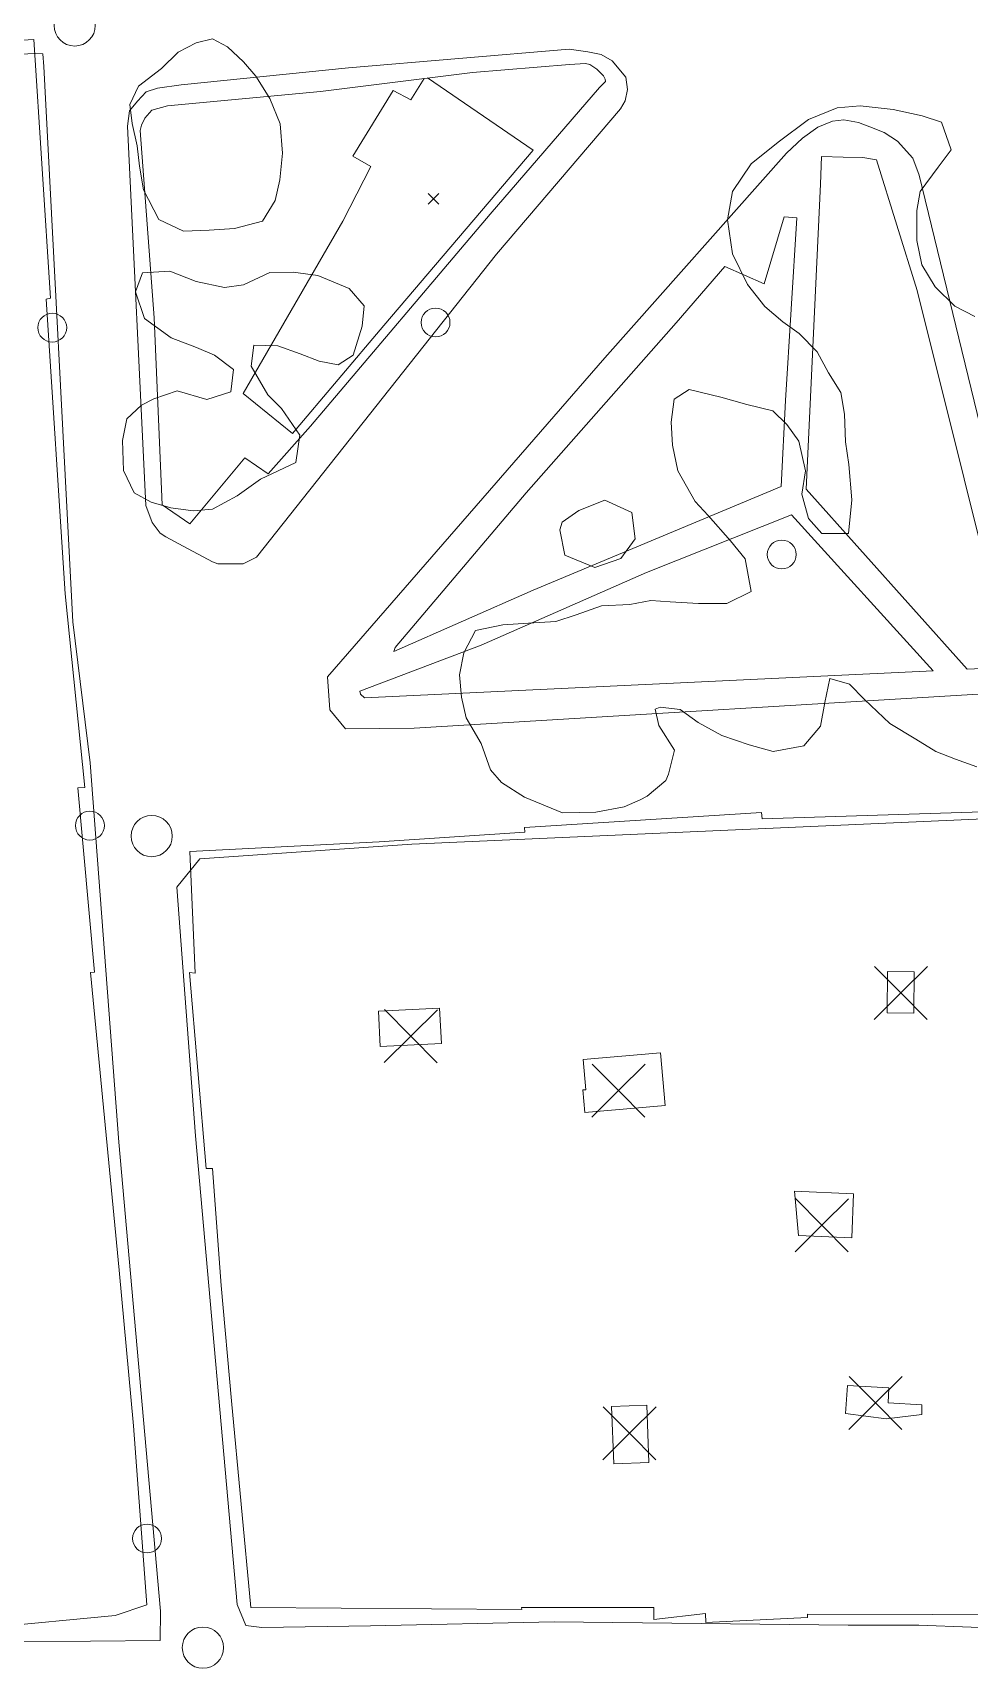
# Model space of a CAD drawing. Header units: metres. Extents: x 4652992 to 4879070, y 2074171 to 2309877.
# Drawn here: x 4654171.4 to 4654221.4, y 2308609.4 to 2308696.6 of the extents above; entities that cross this region are included whole.
import ezdxf

# ---------------------------------------------------------------- set-up
doc = ezdxf.new("R2010")
doc.units = ezdxf.units.M
doc.header["$MEASUREMENT"] = 0
doc.linetypes.add('DGN Style 2', pattern=[66.27138, 39.762828, -26.508552])
for name, color, linetype, lineweight in [('Level 18', 5, 'Continuous', 0), ('Level 30', 5, 'Continuous', 0), ('Level 39', 9, 'Continuous', 0), ('Level 40', 1, 'Continuous', 0), ('Level 45', 9, 'Continuous', 0), ('Level 54', 30, 'DGN Style 2', 0), ('Level 61', 4, 'Continuous', 0), ('Level 62', 4, 'Continuous', 0), ('Level 63', 3, 'Continuous', 0)]:
    doc.layers.add(name, color=color, linetype=linetype, lineweight=lineweight)

# ---------------------------------------------------------------- blocks, each defined once
blk = doc.blocks.new('POSTE_1')
at = {"layer": 'Level 61'}
blk.add_circle((-4.7e-05, -1.9e-05, -2.4e-05), 0.770001, dxfattribs=at)
blk = doc.blocks.new('AL_1')
at = {"layer": 'Level 45'}
blk.add_circle((2.1e-05, 1.3e-05, 3e-05), 1.100002, dxfattribs=at)
blk = doc.blocks.new('COTA_16')
at = {"layer": 'Level 63', "ltscale": 0.2}
for p, q in [((7e-05, 0.00015, 0.000205), (-1.419452, -1.408307, 0.000205)), ((-1.408387, 1.419672, 0.000205), (7e-05, 0.00015, 0.000205)), ((1.419592, 1.408607, 0.000205), (7e-05, 0.00015, 0.000205)), ((7e-05, 0.00015, 0.000205), (1.408527, -1.419372, 0.000205))]:
    blk.add_line(p, q, dxfattribs=at)
blk = doc.blocks.new('COTA_10')
at = {"layer": 'Level 39'}
for p, q in [((-1.408444, 1.419518, 3.9e-05), (1.3e-05, -4e-06, 3.9e-05)), ((1.419535, 1.408453, 3.9e-05), (1.3e-05, -4e-06, 3.9e-05)), ((1.3e-05, -4e-06, 3.9e-05), (-1.419509, -1.408461, 3.9e-05)), ((1.3e-05, -4e-06, 3.9e-05), (1.40847, -1.419526, 3.9e-05))]:
    blk.add_line(p, q, dxfattribs=at)

msp = doc.modelspace()

# ---------------------------------------------------------------- linework, layer by layer
at = {"layer": 'Level 18', "color": 30}
for p, q in [((4654177.467605, 2308671.409954, 1333.184898), (4654176.49713, 2308691.629957, 1330.124371)), ((4654178.257308, 2308612.459778, 1335.647711), (4654178.233337, 2308610.900272, 1335.71547))]:
    msp.add_line(p, q, dxfattribs=at)
at = {"layer": 'Level 18', "color": 30, "extrusion": (-0.018362884386785, 0.5242886289342616, 0.8513426090870995), "elevation": 1126075.582513, "flags": 128}
msp.add_lwpolyline([(-4732183.197983, -1824864.308706), (-4732149.557941, -1824863.316291), (-4732145.897519, -1824863.414129)], dxfattribs=at)
at = {"layer": 'Level 18', "color": 30, "extrusion": (0.3097518812619204, 0.0546022477727426, 0.9492483166131322), "elevation": 1568965.05495, "flags": 128}
msp.add_lwpolyline([(1465589.333625, -4730909.511011), (1465614.325259, -4730911.776312), (1465627.542278, -4730913.151094)], dxfattribs=at)
at = {"layer": 'Level 18', "color": 30, "extrusion": (-0.2331328207817378, 0.0293082321666014, 0.972003145777635), "elevation": -1016083.036177, "flags": 128}
msp.add_lwpolyline([(-2871113.271291, 4208965.678984), (-2871112.202684, 4208966.29077), (-2871112.216467, 4208967.163496)], dxfattribs=at)
at = {"layer": 'Level 18', "color": 30}
for points in [[(4654171.509168, 2308695.497523, 1329.452553), (4654162.878546, 2308695.048902, 1327.108803), (4654155.205604, 2308694.541707, 1325.121303), (4654151.945594, 2308694.096734, 1324.440053), (4654150.58251, 2308693.656693, 1324.277553), (4654149.258534, 2308692.985323, 1324.052553), (4654147.826892, 2308691.698201, 1323.727553), (4654146.937675, 2308690.555866, 1323.665053), (4654145.804162, 2308688.623021, 1323.433803), (4654144.368726, 2308685.452112, 1323.034977)], [(4654178.257308, 2308612.459778, 1335.647712), (4654176.034137, 2308637.470961, 1334.935212), (4654174.492785, 2308657.695011, 1334.272712), (4654173.581027, 2308665.208956, 1333.785212), (4654172.026784, 2308694.803136, 1329.722712), (4654171.968518, 2308695.495046, 1329.603962), (4654171.509168, 2308695.497523, 1329.452553)], [(4654200.029781, 2308695.726671, 1332.727553), (4654188.267647, 2308694.735994, 1331.990053), (4654179.355567, 2308693.834456, 1330.427553), (4654178.085379, 2308693.658243, 1330.252553), (4654177.481193, 2308693.458475, 1330.252553), (4654177.024963, 2308692.969495, 1330.252553), (4654176.589953, 2308692.450491, 1330.252553), (4654176.49713, 2308691.629956, 1330.124371)], [(4654183.367349, 2308668.647359, 1333.908033), (4654196.154832, 2308684.809073, 1333.427553), (4654202.767509, 2308692.551129, 1333.165053), (4654203.027347, 2308692.979451, 1333.127553), (4654203.14771, 2308693.589324, 1333.071303), (4654203.052757, 2308694.249263, 1333.027553), (4654202.333618, 2308695.108213, 1332.921303), (4654201.74688, 2308695.445293, 1332.840053), (4654201.034705, 2308695.593715, 1332.802553), (4654200.029781, 2308695.726671, 1332.727553)], [(4654188.118252, 2308659.496901, 1334.337697), (4654187.270117, 2308660.505821, 1334.256447), (4654187.158371, 2308662.265227, 1334.237697), (4654201.93427, 2308679.277712, 1333.443947), (4654211.612035, 2308690.182233, 1333.106447), (4654212.467445, 2308690.995027, 1333.106447), (4654213.282407, 2308691.578163, 1333.106447), (4654214.078035, 2308691.901731, 1333.106447), (4654214.683391, 2308691.968763, 1333.106447), (4654215.449337, 2308691.824229, 1333.106447), (4654216.069274, 2308691.599586, 1333.106447), (4654216.818811, 2308691.286991, 1333.106447), (4654217.530827, 2308690.836245, 1333.106447), (4654218.345688, 2308689.920952, 1333.106447), (4654218.688397, 2308689.020931, 1333.106447), (4654225.369201, 2308661.563651, 1333.868393)], [(4654183.367349, 2308668.647359, 1333.908033), (4654182.653131, 2308668.299505, 1333.908537), (4654181.887, 2308668.293816, 1333.865053), (4654181.308639, 2308668.301126, 1333.846303), (4654181.013315, 2308668.405564, 1333.846303), (4654179.448723, 2308669.242779, 1333.73648), (4654178.525648, 2308669.733227, 1333.593611), (4654178.229543, 2308669.930524, 1333.536614), (4654177.803648, 2308670.507793, 1333.3148), (4654177.467604, 2308671.409954, 1333.184898)], [(4654227.761966, 2308654.941703, 1333.968412), (4654191.648224, 2308653.34286, 1334.643412), (4654180.342073, 2308652.56277, 1334.649662), (4654179.11362, 2308651.051361, 1334.510714)], [(4654227.650452, 2308614.221242, 1334.693845), (4654227.581108, 2308613.017718, 1334.795488), (4654227.034189, 2308611.385048, 1334.983393), (4654218.673664, 2308611.72042, 1335.448183), (4654214.90564, 2308611.712272, 1335.698183), (4654199.238274, 2308611.888006, 1336.348183), (4654189.440996, 2308611.668801, 1336.135683), (4654183.643905, 2308611.596445, 1336.004433)], [(4654178.233337, 2308610.900272, 1335.71547), (4654170.795092, 2308610.83208, 1334.471091), (4654161.915764, 2308610.627314, 1332.621091), (4654153.862191, 2308610.606348, 1330.414841), (4654143.877551, 2308610.38238, 1327.908591), (4654141.285617, 2308610.284992, 1327.271091)]]:
    msp.add_polyline3d(points, dxfattribs=at)
at = {"layer": 'Level 30', "color": 1}
for points in [[(4654177.525572, 2308612.803011, 1339.238746), (4654176.811591, 2308622.343461, 1340.719996), (4654176.04793, 2308630.634046, 1340.476246), (4654176.04793, 2308630.634046, 1338.513746), (4654174.525747, 2308646.500832, 1338.338746), (4654174.739514, 2308646.529117, 1338.338746), (4654173.841681, 2308656.360483, 1337.219996), (4654174.222365, 2308656.373179, 1337.219996), (4654173.176042, 2308666.696976, 1337.182496), (4654173.176042, 2308666.696976, 1335.882496), (4654172.162268, 2308682.411901, 1334.919996), (4654172.384676, 2308682.452061, 1334.919996), (4654171.496312, 2308696.242927, 1334.869996), (4654163.241348, 2308695.745548, 1334.669996)], [(4654179.814111, 2308652.958016, 1339.148764), (4654189.896753, 2308653.479344, 1339.005014), (4654197.679206, 2308653.99179, 1339.005014), (4654197.657859, 2308654.242399, 1340.367514), (4654210.281782, 2308655.030249, 1340.036264), (4654210.31521, 2308654.699586, 1338.367514), (4654227.664506, 2308655.249833, 1338.311264)], [(4654226.059052, 2308612.255124, 1338.886264), (4654212.744097, 2308612.306637, 1338.805014), (4654212.735991, 2308612.113675, 1344.323764), (4654207.312556, 2308611.863329, 1344.023764), (4654207.304201, 2308612.331201, 1344.023764), (4654204.539019, 2308612.014355, 1343.230014), (4654204.549186, 2308612.660448, 1339.498764), (4654197.500981, 2308612.64946, 1339.561264), (4654197.508456, 2308612.544526, 1339.561264), (4654183.069219, 2308612.646038, 1339.830014), (4654182.039701, 2308623.680044, 1340.986264), (4654181.484185, 2308629.812991, 1340.961264), (4654181.484185, 2308629.812991, 1339.330014), (4654181.026778, 2308636.058704, 1340.736264), (4654180.676558, 2308636.066849, 1340.736264), (4654179.789283, 2308646.506403, 1340.686264), (4654180.094901, 2308646.467025, 1340.686264), (4654179.814111, 2308652.958016, 1339.148764)], [(4654205.148874, 2308639.423565, 1337.561264), (4654200.871246, 2308639.046503, 1337.523764), (4654200.765502, 2308640.24613, 1337.464389), (4654200.916145, 2308640.259409, 1337.464389), (4654200.774739, 2308641.863608, 1337.633139), (4654204.901723, 2308642.227391, 1337.470639), (4654205.148874, 2308639.423565, 1337.561264)], [(4654218.838378, 2308622.939153, 1338.7875), (4654216.931333, 2308622.719907, 1338.95625), (4654214.772545, 2308622.998514, 1338.6875), (4654214.878813, 2308624.487523, 1338.6875), (4654217.079246, 2308624.370697, 1339.20625), (4654217.040335, 2308623.558792, 1339.20625), (4654218.838726, 2308623.458818, 1338.85625), (4654218.838378, 2308622.939153, 1338.7875)], [(4654155.710625, 2308610.302432, 1339.532496), (4654175.836171, 2308612.231194, 1339.319996), (4654177.525572, 2308612.803011, 1339.238746)]]:
    msp.add_polyline3d(points, dxfattribs=at)
for points in [[(4654218.409484, 2308644.342848, 1337.198764), (4654216.979353, 2308644.352947, 1337.273764), (4654216.994915, 2308646.556487, 1337.698764), (4654218.425046, 2308646.546387, 1337.555014)], [(4654193.130428, 2308644.610875, 1338.173764), (4654189.863013, 2308644.454146, 1338.161264), (4654189.953321, 2308642.571445, 1338.386264), (4654193.220666, 2308642.729644, 1338.398588)], [(4654212.047995, 2308634.842107, 1339.983139), (4654215.193339, 2308634.712062, 1340.355014), (4654215.104062, 2308632.36025, 1339.280014), (4654212.252362, 2308632.491892, 1339.742514)], [(4654202.41739, 2308620.309242, 1339.81875), (4654202.296239, 2308623.367999, 1339.81875), (4654204.167865, 2308623.44213, 1339.9), (4654204.289016, 2308620.383373, 1339.9)]]:
    msp.add_3dface(points, dxfattribs=at)
at = {"layer": 'Level 40', "color": 3}
for points in [[(4654181.819232, 2308695.859584, 1336.071037), (4654182.678865, 2308695.056374, 1336.058537), (4654183.334047, 2308694.288233, 1336.058537), (4654184.07566, 2308693.11181, 1336.083537), (4654184.628252, 2308691.757964, 1336.083537), (4654184.748433, 2308690.189752, 1336.158537), (4654184.605336, 2308688.771621, 1336.133537), (4654184.357964, 2308687.65991, 1336.021037), (4654183.692769, 2308686.567405, 1336.008537), (4654182.201212, 2308686.16748, 1335.846037), (4654180.84431, 2308686.085455, 1335.421037), (4654179.466313, 2308686.033279, 1334.883537), (4654178.153173, 2308686.651971, 1334.696037), (4654177.350684, 2308688.232293, 1334.596037), (4654177.125865, 2308689.503687, 1334.596037), (4654176.997605, 2308690.574906, 1334.596037), (4654176.733848, 2308691.774287, 1334.646037), (4654176.622224, 2308692.790191, 1334.883537), (4654177.081761, 2308693.760589, 1335.283537), (4654178.300276, 2308694.705726, 1335.383537), (4654179.189813, 2308695.576138, 1335.433537), (4654180.144685, 2308696.068117, 1335.471037), (4654181.024936, 2308696.284359, 1335.533537), (4654181.819232, 2308695.859584, 1336.071037)], [(4654195.350183, 2308658.712681, 1339.566813), (4654194.541063, 2308660.079435, 1339.466813), (4654194.290993, 2308661.193585, 1339.416813), (4654194.186122, 2308662.387361, 1339.341813), (4654194.416828, 2308663.549742, 1339.304313), (4654195.047437, 2308664.748088, 1339.241813), (4654196.491065, 2308665.049331, 1339.229313), (4654197.869067, 2308665.126663, 1339.204313), (4654199.327943, 2308665.216261, 1339.116813), (4654200.414984, 2308665.578629, 1339.029313), (4654201.75803, 2308666.053887, 1339.016813), (4654203.267846, 2308666.134753, 1339.166813), (4654204.379058, 2308666.336205, 1339.254313), (4654205.415722, 2308666.263018, 1339.329313), (4654206.924239, 2308666.187334, 1339.454313), (4654208.446141, 2308666.187741, 1339.516813), (4654209.739545, 2308666.828282, 1339.566813), (4654209.4138, 2308668.556368, 1339.579313), (4654208.639637, 2308669.525197, 1339.566813), (4654207.435075, 2308670.88135, 1339.491813), (4654206.752571, 2308671.625436, 1339.466813), (4654205.830783, 2308673.246664, 1339.354313), (4654205.548918, 2308674.627553, 1339.179313), (4654205.473979, 2308675.842327, 1338.716813), (4654205.637197, 2308677.068534, 1337.929313), (4654206.43644, 2308677.584751, 1337.454313), (4654208.125113, 2308677.190767, 1337.641813), (4654209.499217, 2308676.798449, 1337.929313), (4654210.882244, 2308676.456858, 1338.254313), (4654211.645621, 2308675.725037, 1338.529313), (4654212.275885, 2308674.833133, 1338.791813), (4654212.6284, 2308673.257231, 1339.179313), (4654212.43525, 2308672.010026, 1339.404313), (4654212.785902, 2308670.721861, 1339.791813), (4654213.510424, 2308669.918315, 1340.079313), (4654214.925982, 2308669.910823, 1340.441813), (4654215.110945, 2308671.708138, 1340.279313), (4654214.943784, 2308673.591942, 1339.891813), (4654214.762501, 2308674.798816, 1339.554313), (4654214.706708, 2308676.271597, 1339.216813), (4654214.516502, 2308677.427743, 1339.179313), (4654213.862068, 2308678.480564, 1339.166813), (4654213.246488, 2308679.605111, 1339.041813), (4654212.28957, 2308680.579138, 1338.891813), (4654211.427474, 2308681.197237, 1338.816813), (4654210.469257, 2308682.014714, 1338.816813), (4654209.548032, 2308683.191654, 1338.866813), (4654208.732588, 2308684.820781, 1338.879313), (4654208.47563, 2308686.641591, 1338.841813), (4654208.738867, 2308688.138071, 1338.804313), (4654209.733123, 2308689.613757, 1338.766813), (4654211.171162, 2308690.77821, 1338.729313), (4654212.80088, 2308691.988193, 1338.729313), (4654214.327979, 2308692.614803, 1338.916813), (4654215.553159, 2308692.718332, 1339.016813), (4654217.302995, 2308692.522895, 1339.166813), (4654218.843307, 2308692.180471, 1339.316813), (4654219.886295, 2308691.844912, 1339.379313), (4654220.388471, 2308690.374, 1339.416813), (4654219.700596, 2308689.446759, 1339.354313), (4654218.737572, 2308688.148622, 1339.304313), (4654218.559106, 2308687.134059, 1339.279313), (4654218.56712, 2308685.538824, 1339.279313), (4654218.8369, 2308684.238393, 1339.354313), (4654219.549899, 2308683.071018, 1339.416813), (4654220.599775, 2308682.028798, 1339.479313), (4654221.658011, 2308681.481593, 1339.641813)], [(4654179.132235, 2308677.513215, 1335.671037), (4654180.711066, 2308677.058795, 1335.833537), (4654181.993711, 2308677.468323, 1335.821037), (4654182.147778, 2308678.648498, 1335.633537), (4654181.125886, 2308679.427078, 1335.496037), (4654180.16933, 2308679.827224, 1335.383537), (4654178.812792, 2308680.348438, 1335.246037), (4654177.387664, 2308681.379795, 1335.146037), (4654176.925122, 2308682.796886, 1335.058537), (4654177.286895, 2308683.810283, 1335.021037), (4654178.750483, 2308683.90024, 1335.208537), (4654180.153673, 2308683.344794, 1335.546037), (4654181.65258, 2308683.035235, 1335.871037), (4654182.677249, 2308683.174246, 1336.208537), (4654184.081167, 2308683.825277, 1336.983537), (4654185.322462, 2308683.848439, 1337.958537), (4654186.63476, 2308683.67581, 1338.583537), (4654188.301229, 2308682.970284, 1338.996037), (4654189.113003, 2308682.044131, 1339.008537), (4654189.002334, 2308680.961433, 1338.896037), (4654188.521337, 2308679.417646, 1338.708537), (4654187.719803, 2308678.899366, 1338.021037), (4654186.702007, 2308679.100173, 1337.546037), (4654185.689878, 2308679.483621, 1337.133537), (4654184.503314, 2308679.923219, 1336.696037), (4654183.219827, 2308679.959754, 1336.208537), (4654183.074681, 2308678.830509, 1336.096037), (4654183.967221, 2308677.313432, 1336.158537), (4654184.707993, 2308676.583071, 1336.171037), (4654185.669487, 2308675.15909, 1336.333537), (4654185.466356, 2308673.698794, 1336.483537), (4654183.574453, 2308672.816698, 1336.196037), (4654182.339302, 2308671.926876, 1336.008537), (4654181.028689, 2308671.20738, 1335.908537), (4654179.987385, 2308671.123683, 1335.858537), (4654178.802869, 2308671.274395, 1335.796037), (4654177.751802, 2308671.58583, 1335.758537), (4654176.838644, 2308672.083454, 1335.733537), (4654176.284846, 2308673.280124, 1335.633537), (4654176.220238, 2308674.865034, 1335.508537), (4654176.450974, 2308676.03206, 1335.421037), (4654177.237079, 2308676.76283, 1335.383537), (4654177.900703, 2308677.094921, 1335.371037), (4654179.132235, 2308677.513215, 1335.671037)], [(4654201.936638, 2308671.699124, 1337.104313), (4654203.379461, 2308671.034044, 1337.104313), (4654203.552541, 2308669.633685, 1337.104313), (4654202.789803, 2308668.576514, 1337.104313), (4654201.394777, 2308668.097687, 1337.104313), (4654199.80753, 2308668.761418, 1337.035563), (4654199.532006, 2308670.101014, 1336.910563), (4654199.658703, 2308670.523135, 1336.898063), (4654200.553684, 2308671.139903, 1336.860563), (4654201.936638, 2308671.699124, 1337.104313)], [(4654221.764843, 2308657.476979, 1338.891813), (4654220.628896, 2308657.880731, 1338.766813), (4654219.573822, 2308658.296749, 1338.691813), (4654218.507962, 2308658.949776, 1338.579313), (4654217.133295, 2308659.786382, 1338.454313), (4654215.783534, 2308661.06291, 1338.416813), (4654214.982601, 2308661.879554, 1338.829313), (4654213.935151, 2308662.18975, 1339.504313), (4654213.656667, 2308660.904915, 1340.066813), (4654213.433584, 2308659.636712, 1340.316813), (4654212.540647, 2308658.587849, 1340.454313), (4654210.914264, 2308658.291805, 1340.529313), (4654209.63758, 2308658.641295, 1340.491813), (4654208.179441, 2308659.152535, 1340.366813), (4654206.909818, 2308659.84049, 1340.091813), (4654205.954763, 2308660.526781, 1340.091813), (4654204.876081, 2308660.659428, 1339.891813), (4654204.620077, 2308660.546539, 1339.816813), (4654204.80842, 2308659.67813, 1339.754313), (4654205.651934, 2308658.357737, 1339.629313), (4654205.322509, 2308657.081634, 1339.554313), (4654205.183634, 2308656.739636, 1339.554313), (4654204.199038, 2308655.915516, 1339.579313), (4654203.823306, 2308655.718634, 1339.579313), (4654202.96996, 2308655.342336, 1339.579313), (4654201.449921, 2308655.054191, 1339.579313), (4654199.6854, 2308655.016986, 1339.579313), (4654197.656125, 2308655.861288, 1339.579313), (4654196.429819, 2308656.646333, 1339.829313), (4654195.840273, 2308657.322227, 1339.941813), (4654195.350183, 2308658.712681, 1339.566813)]]:
    msp.add_polyline3d(points, dxfattribs=at)
at = {"layer": 'Level 54', "linetype": 'Continuous'}
for points in [[(4654201.646427, 2308693.692583, 1333.323063), (4654195.819248, 2308686.940627, 1333.604313), (4654186.252844, 2308675.640496, 1334.004313), (4654183.986947, 2308673.099366, 1334.123063), (4654182.753126, 2308673.954819, 1333.935563), (4654179.812635, 2308670.425795, 1333.760563), (4654178.330256, 2308671.442136, 1333.598063), (4654177.906873, 2308681.407983, 1332.248063), (4654177.156844, 2308691.390454, 1331.073063), (4654177.236241, 2308691.692154, 1331.079313), (4654177.405871, 2308692.057204, 1331.085563), (4654177.783147, 2308692.4786, 1331.091813), (4654178.628769, 2308692.714541, 1331.229313), (4654186.779166, 2308693.484113, 1332.410563), (4654194.880339, 2308694.498621, 1332.929313), (4654200.05691, 2308694.92438, 1333.179313), (4654200.89674, 2308694.977376, 1333.248063), (4654201.135397, 2308694.910156, 1333.260563), (4654201.502956, 2308694.6763, 1333.248063), (4654201.860893, 2308694.312709, 1333.229313), (4654201.949163, 2308694.139905, 1333.204313), (4654201.977932, 2308694.003586, 1333.204313), (4654201.646427, 2308693.692583, 1333.323063)], [(4654221.255448, 2308662.682699, 1333.94958), (4654212.667269, 2308672.283438, 1334.11208), (4654213.436236, 2308688.543685, 1333.251603), (4654213.490317, 2308690.011298, 1333.154313)], [(4654213.490317, 2308690.011298, 1333.154313), (4654214.632008, 2308689.986059, 1333.154313), (4654215.681783, 2308689.963498, 1333.154313), (4654216.410556, 2308689.838499, 1333.154313), (4654218.592976, 2308682.862498, 1333.379313), (4654223.602729, 2308662.794352, 1333.916813), (4654221.255448, 2308662.682699, 1333.94958)], [(4654190.755368, 2308663.830523, 1334.098063), (4654197.744928, 2308672.080056, 1333.835563), (4654205.745264, 2308681.139098, 1333.466813), (4654208.340926, 2308684.153496, 1333.423063), (4654210.427261, 2308683.219372, 1333.510563), (4654211.502901, 2308686.795664, 1333.473063), (4654212.165635, 2308686.747594, 1333.473063), (4654211.560779, 2308677.010681, 1333.873063), (4654211.331941, 2308672.411332, 1333.873063), (4654198.123307, 2308666.891813, 1334.279313), (4654190.691832, 2308663.618657, 1334.116813), (4654190.755368, 2308663.830523, 1334.098063)], [(4654189.127679, 2308661.15449, 1334.398063), (4654188.911875, 2308661.348612, 1334.385563), (4654188.874832, 2308661.512098, 1334.385563), (4654195.343081, 2308663.965399, 1334.160563), (4654204.164738, 2308667.835568, 1334.198063), (4654211.886789, 2308670.912068, 1334.160563), (4654219.435322, 2308662.596122, 1333.974988), (4654189.127679, 2308661.15449, 1334.398063)]]:
    msp.add_polyline3d(points, dxfattribs=at)
at = {"layer": 'Level 62'}
msp.add_line((4654192.486039, 2308694.198783, 1332.775997), (4654198.123477, 2308690.343856, 1333.298063), dxfattribs=at)
msp.add_polyline3d([(4654198.123476, 2308690.343856, 1333.298063), (4654190.156754, 2308680.996522, 1333.648063), (4654185.285001, 2308675.241045, 1333.623063), (4654182.655255, 2308677.372721, 1333.491813), (4654187.971338, 2308686.557615, 1333.454313), (4654189.459717, 2308689.479708, 1333.204313), (4654188.50361, 2308690.037597, 1333.204313), (4654190.64564, 2308693.530316, 1332.841813), (4654191.600151, 2308693.038348, 1333.035563), (4654192.303331, 2308694.175903, 1332.764297)], dxfattribs=at)

# ---------------------------------------------------------------- block references
at = {"layer": 'Level 39'}
for p in [(4654217.71355, 2308645.41705, 1336.1625), (4654191.5949, 2308643.1177, 1336.45), (4654202.66325, 2308640.20985, 1335.7375), (4654213.503, 2308633.0335, 1338), (4654216.3608, 2308623.55815, 1338.3125), (4654203.25205, 2308621.94095, 1338.89375)]:
    msp.add_blockref('COTA_10', p, dxfattribs=at)
at = {"layer": 'Level 45'}
for p in [(4654173.67525, 2308697.0034, 1329.42375), (4654177.77975, 2308653.78365, 1334.35505), (4654180.50995, 2308610.51375, 1335.90505)]:
    msp.add_blockref('AL_1', p, dxfattribs=at)
at = {"layer": 'Level 61'}
for p in [(4654192.91135, 2308681.16205, 1333.59805), (4654172.47865, 2308680.88835, 1331.63945), (4654211.36505, 2308668.7941, 1334.27935), (4654174.48515, 2308654.33965, 1334.38935), (4654177.53115, 2308616.33355, 1335.53845)]:
    msp.add_blockref('POSTE_1', p, dxfattribs=at)
at = {"layer": 'Level 63', "ltscale": 0.2, "xscale": 0.2, "yscale": 0.2, "zscale": 0.2}
msp.add_blockref('COTA_16', (4654192.80605, 2308687.76135, 1333.29805), dxfattribs=at)

doc.saveas('drawing.dxf')
